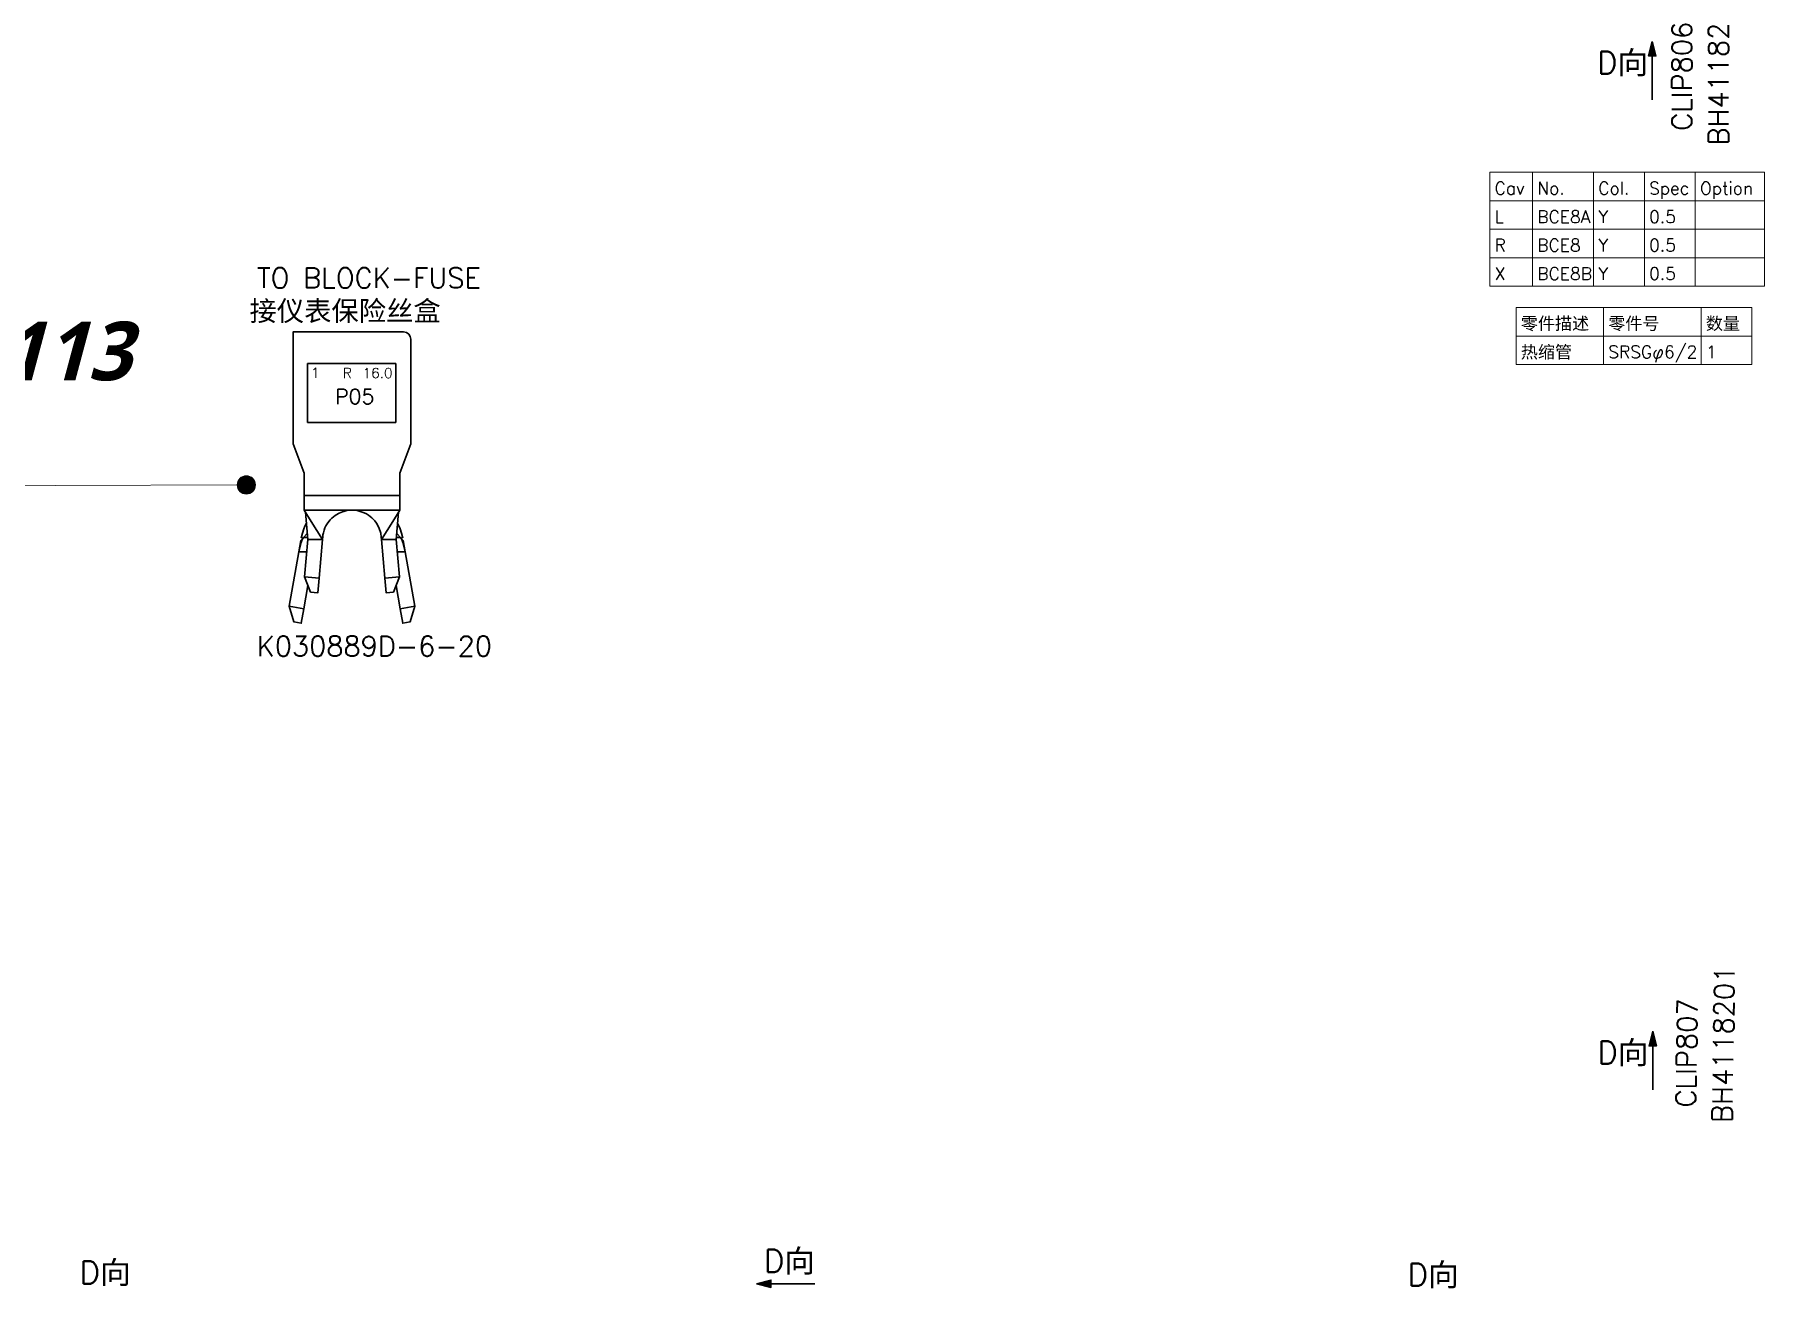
# Model space of a CAD drawing. Header units: millimetres. Extents: x 6 to 3615, y 6 to 858.
# Drawn here: x 1103.4 to 1339.7, y 219.2 to 390.3 of the extents above; entities that cross this region are included whole.
import ezdxf

# ---------------------------------------------------------------- set-up
doc = ezdxf.new("R2010")
doc.units = ezdxf.units.MM
doc.styles.add('SegoeUIBoldItalic_Style', font='segoeuiz.ttf')
doc.styles.add('Simplex_Style', font='simplex_.ttf')

msp = doc.modelspace()

# ---------------------------------------------------------------- hatches: boundary and pattern name
for points in [[(1324.85, 387.42), (1324.35, 389.42), (1323.85, 387.42)], [(1324.91, 252.27), (1324.41, 254.27), (1323.91, 252.27)], [(1203.99, 220.3), (1201.99, 219.8), (1203.99, 219.3)]]:
    msp.add_hatch(color=0).paths.add_polyline_path(points)
h = msp.add_hatch(color=0)
edge = h.paths.add_edge_path()
edge.add_arc((1132.33, 328.86), 1.25, 0, 360)
h = msp.add_hatch(color=0)
edge = h.paths.add_edge_path()
edge.add_arc((1132.33, 328.86), 1.25, 0, 360)

# ---------------------------------------------------------------- linework, layer by layer
at = {"color": 0, "linetype": 'Continuous', "lineweight": 30, "flags": 128}
for points in [[(1324.35, 389.42), (1323.85, 387.42), (1324.85, 387.42)], [(1140.69, 337.39), (1152.75, 337.39), (1152.75, 345.43), (1140.69, 345.43), (1140.69, 337.39)], [(1324.41, 254.27), (1323.91, 252.27), (1324.91, 252.27)], [(1201.99, 219.8), (1203.99, 219.3), (1203.99, 220.3)]]:
    msp.add_lwpolyline(points, close=True, dxfattribs=at)
for points in [[(1324.35, 381.42), (1324.35, 389.42)], [(1154.8, 348.74), (1154.8, 334.46), (1153.3, 330.44), (1153.3, 325.41), (1140.23, 325.41), (1140.23, 330.44), (1138.73, 334.46), (1138.73, 349.75), (1153.8, 349.75)], [(1153.3, 327.42), (1140.23, 327.42)], [(1140.42, 325.12), (1140.72, 321.4), (1142.73, 321.4), (1141.19, 323.88), (1140.23, 325.41)], [(1146.77, 325.41), (1146.45, 325.4), (1146.06, 325.35), (1145.63, 325.24), (1145.48, 325.2), (1145.03, 325.01), (1144.92, 324.96), (1144.46, 324.68), (1144.22, 324.5), (1144.01, 324.32), (1143.79, 324.1), (1143.46, 323.68), (1143.2, 323.26), (1143.07, 322.98), (1142.95, 322.66), (1142.86, 322.33), (1142.8, 322.04), (1142.77, 321.75)], [(1146.77, 325.41), (1147.19, 325.39), (1147.61, 325.32), (1147.89, 325.25), (1148.16, 325.16), (1148.44, 325.04), (1148.74, 324.89), (1149.01, 324.73), (1149.24, 324.56), (1149.46, 324.38), (1149.67, 324.17), (1149.87, 323.95), (1150.1, 323.64), (1150.29, 323.32), (1150.49, 322.91), (1150.65, 322.42), (1150.69, 322.27), (1150.77, 321.74)], [(1153.11, 325.12), (1152.82, 321.4), (1150.8, 321.4), (1152.34, 323.88), (1153.3, 325.41)], [(1140.16, 321.68), (1140.05, 321.52), (1139.93, 321.29), (1139.82, 320.99), (1139.72, 320.65), (1139.62, 320.28), (1139.52, 319.74)], [(1140.69, 321.68), (1140.16, 321.68), (1139.78, 321.26)], [(1139.84, 321.61), (1139.99, 322.26), (1140.17, 322.84), (1140.34, 323.24), (1140.53, 323.65)], [(1140.65, 322.21), (1140.16, 321.68)], [(1142.77, 321.75), (1142.73, 321.4), (1142.27, 316.14), (1140.27, 316.32), (1140.72, 321.4)], [(1150.77, 321.74), (1150.8, 321.4)], [(1152.82, 321.4), (1153.26, 316.32), (1151.26, 316.14), (1150.8, 321.4)], [(1152.84, 321.68), (1153.38, 321.68), (1153.75, 321.26)], [(1152.88, 322.21), (1153.38, 321.68)], [(1153.69, 321.61), (1153.54, 322.25), (1153.35, 322.87), (1153.18, 323.27), (1153, 323.65)], [(1153.38, 321.68), (1153.48, 321.52), (1153.6, 321.29), (1153.71, 320.99), (1153.82, 320.65), (1153.91, 320.28), (1154.02, 319.74)], [(1140.74, 315.13), (1140.18, 311.96), (1138.2, 312.31), (1139.51, 319.74)], [(1140.57, 319.74), (1139.51, 319.74)], [(1139.78, 321.26), (1139.52, 319.74)], [(1153.75, 321.26), (1154.02, 319.74), (1155.33, 312.31), (1153.35, 311.96), (1152.79, 315.13)], [(1152.96, 319.74), (1154.02, 319.74)], [(1140.27, 316.32), (1141.1, 314.23), (1142.1, 314.14), (1142.27, 316.14)], [(1151.26, 316.14), (1151.43, 314.14), (1152.43, 314.23), (1153.26, 316.32)], [(1138.2, 312.31), (1138.84, 310.16), (1139.83, 309.98), (1140.18, 311.96)], [(1153.35, 311.96), (1153.7, 309.98), (1154.69, 310.16), (1155.33, 312.31)], [(1324.41, 246.27), (1324.41, 254.27)], [(1209.99, 219.8), (1201.99, 219.8)]]:
    msp.add_lwpolyline(points, dxfattribs=at)
at = {"color": 0, "linetype": 'Continuous', "lineweight": 13, "flags": 128}
for points in [[(1302.16, 371.54), (1339.66, 371.54)], [(1302.16, 371.54), (1302.16, 355.99)], [(1302.16, 371.54), (1339.66, 371.54)], [(1307.99, 371.54), (1307.99, 355.99)], [(1316.33, 371.54), (1316.33, 355.99)], [(1323.27, 371.54), (1323.27, 355.99)], [(1330.22, 371.54), (1330.22, 355.99)], [(1339.66, 371.54), (1339.66, 355.99)], [(1302.16, 367.65), (1339.66, 367.65)], [(1302.16, 363.77), (1339.66, 363.77)], [(1302.16, 359.88), (1339.66, 359.88)], [(1302.16, 355.99), (1339.66, 355.99)], [(1305.74, 353.08), (1337.97, 353.08)], [(1305.74, 353.08), (1305.74, 345.3)], [(1305.74, 353.08), (1337.97, 353.08)], [(1317.69, 353.08), (1317.69, 345.3)], [(1331.02, 353.08), (1331.02, 345.3)], [(1337.97, 353.08), (1337.97, 345.3)], [(1305.74, 349.19), (1337.97, 349.19)], [(1305.74, 345.3), (1337.97, 345.3)], [(949.65, 328.25), (1132.33, 328.86)]]:
    msp.add_lwpolyline(points, dxfattribs=at)
at = {"color": 0, "linetype": 'Continuous', "lineweight": 13}
msp.add_circle((1132.33, 328.86), 1.25, dxfattribs=at)
msp.add_circle((1132.33, 328.86), 1.25, dxfattribs=at)
at = {"color": 0, "linetype": 'Continuous', "lineweight": 30}
msp.add_arc((1153.8, 348.74), 1.01, 0, 90, dxfattribs=at)

# ---------------------------------------------------------------- texts
at = {"color": 0, "linetype": 'Continuous', "style": 'Simplex_Style'}
for s, rotation, p in [('BH4118201', -270, (1334.77, 375.21)), ('CLIP806', -270, (1329.77, 377.21)), ('BH4118201', -271, (1335.24, 241.75)), ('CLIP807', -271, (1330.28, 243.84))]:
    msp.add_text(s, height=2.734, rotation=rotation, dxfattribs=at).set_placement(p)
for s, height, p in [('D向', 3.076, (1316.82, 384.98)), ('Cav', 1.709, (1302.81, 368.51)), ('No.', 1.709, (1308.65, 368.51)), ('Col.', 1.709, (1316.98, 368.51)), ('Spec', 1.709, (1323.92, 368.51)), ('Option', 1.709, (1330.87, 368.51)), ('L', 1.71, (1302.81, 364.62)), ('BCE8A', 1.709, (1308.65, 364.62)), ('Y', 1.71, (1316.98, 364.62)), ('0.5', 1.709, (1323.92, 364.62)), ('R', 1.71, (1302.81, 360.74)), ('BCE8', 1.709, (1308.65, 360.74)), ('Y', 1.71, (1316.98, 360.74)), ('0.5', 1.709, (1323.92, 360.74)), ('TO BLOCK-FUSE', 2.7344, (1133.77, 355.75)), ('X', 1.71, (1302.81, 356.85)), ('BCE8B', 1.709, (1308.65, 356.85)), ('Y', 1.71, (1316.98, 356.85)), ('0.5', 1.709, (1323.92, 356.85)), ('接仪表保险丝盒', 2.734, (1132.77, 351.25)), ('零件描述', 1.709, (1306.4, 350.05)), ('数量', 1.709, (1331.67, 350.05)), ('零件号', 1.709, (1318.34, 350.05)), ('热缩管', 1.709, (1306.4, 346.16)), ('SRSGφ6/2', 1.709, (1318.34, 346.16)), ('1', 1.71, (1331.67, 346.16)), ('1', 1.37, (1141.17, 343.48)), ('R', 1.37, (1145.51, 343.45)), ('16.0', 1.367, (1148.21, 343.45)), ('P05', 2.051, (1144.46, 339.9)), ('K030889D-6-20', 2.7344, (1133.77, 305.48)), ('D向', 3.076, (1316.87, 249.82)), ('D向', 3.076, (1203.03, 221.37)), ('D向', 3.076, (1109.59, 219.8)), ('D向', 3.076, (1290.95, 219.49))]:
    msp.add_text(s, height=height, dxfattribs=at).set_placement(p)
at = {"insert": (1090.75, 351.14), "char_height": 8, "attachment_point": 1, "style": 'SegoeUIBoldItalic_Style'}
msp.add_mtext_dynamic_manual_height_columns('{\\fSegoe UI Semilight|b1|i1|c134|p34;\\C1;H113}', width=42.6639, gutter_width=12.5, heights=[2.5], dxfattribs=at)

doc.saveas('drawing.dxf')
